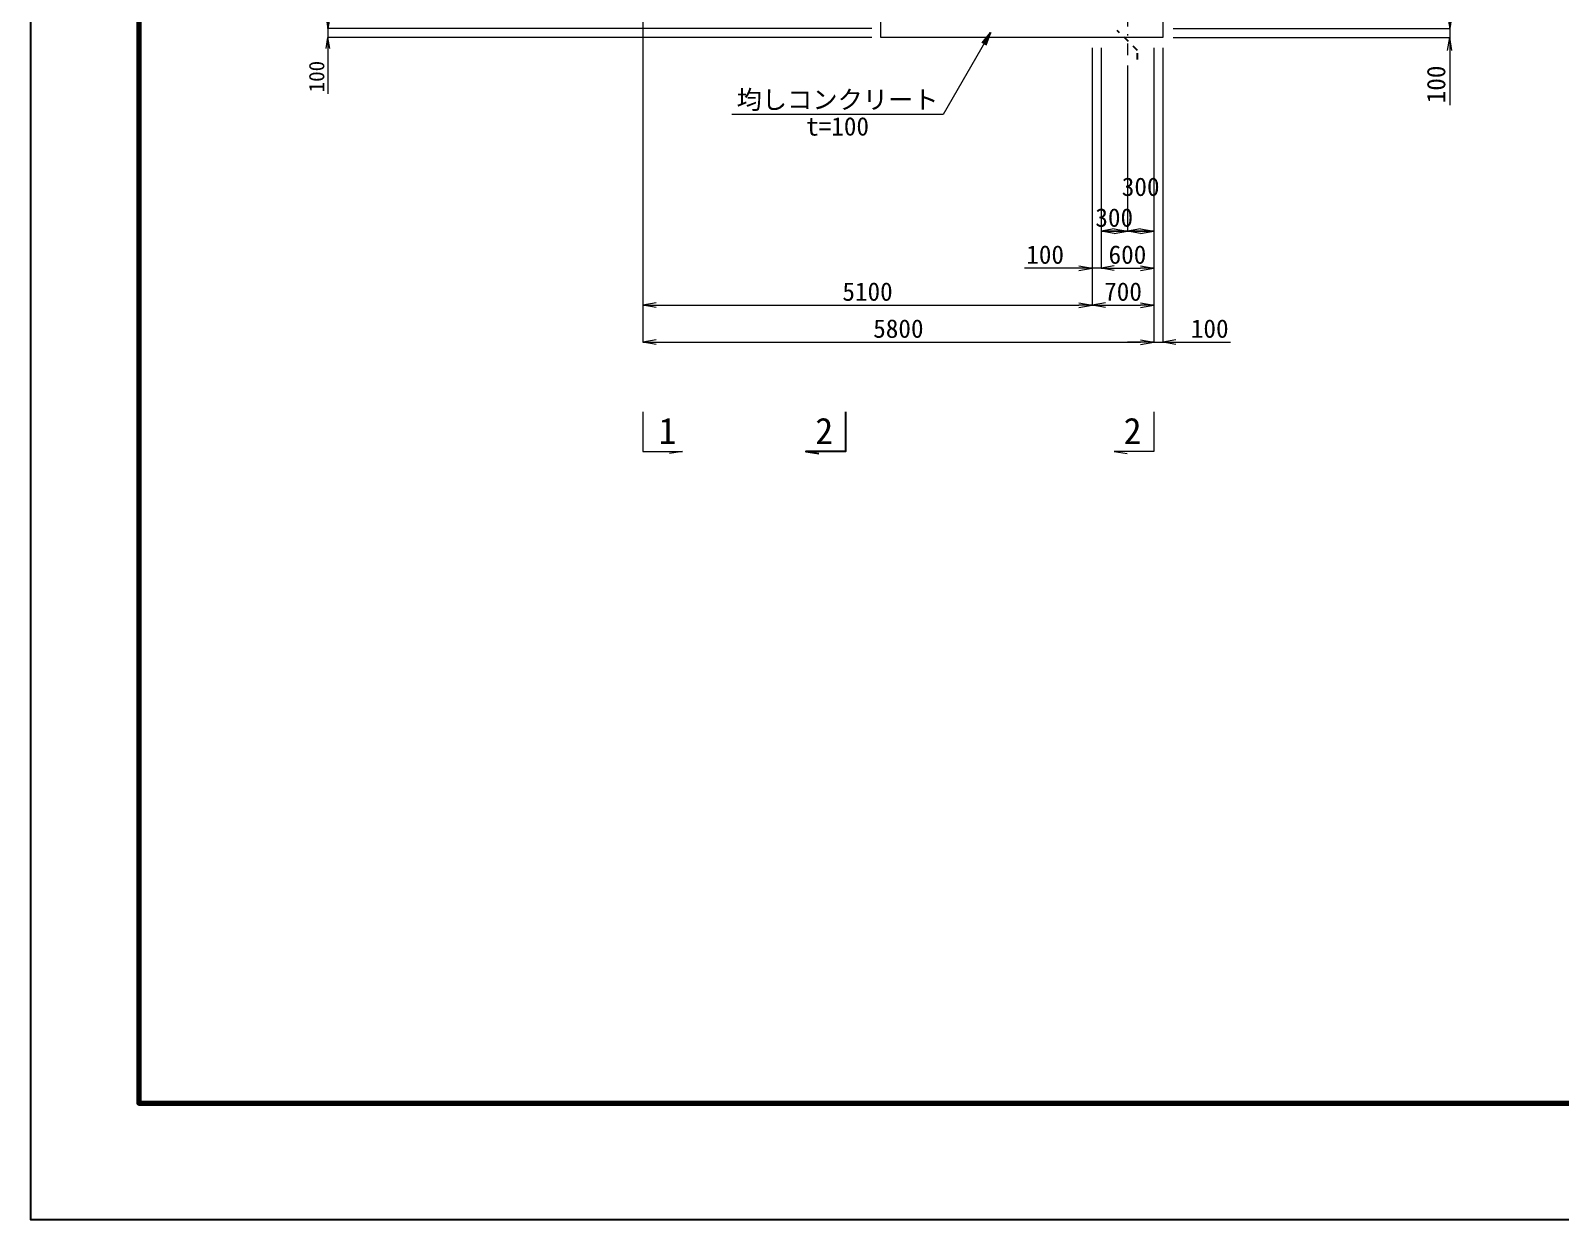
# Model space of a CAD drawing. Header units: millimetres. Extents: x 156724 to 226425, y -17820 to 17820.
# Drawn here: x 169470 to 186833, y -17820 to -4325 of the extents above; entities that cross this region are included whole.
import ezdxf
from ezdxf.enums import TextEntityAlignment as Align

# ---------------------------------------------------------------- set-up
doc = ezdxf.new("R2010")
doc.units = ezdxf.units.MM
doc.header["$LTSCALE"] = 60
doc.header["$PDSIZE"] = 300
doc.linetypes.add('SXF_一点短鎖線', pattern=[9.25, 6, -1.5, 0.25, -1.5])
doc.linetypes.add('SXF_跳び破線', pattern=[12, 6, -6])
doc.layers.get('Defpoints').update_dxf_attribs({"color": 151})
for name, color, linetype, lineweight in [('D-BMK', 2, 'SXF_一点短鎖線', 13), ('D-STR-DIM', 7, 'Continuous', 13), ('D-STR-HTXT', 7, 'Continuous', 13), ('D-STR-STR3', 4, 'Continuous', 25), ('D-STR-STR7', 3, 'Continuous', 13), ('D-STR-TXT', 7, 'Continuous', 13), ('D-TTL', 2, 'Continuous', 140)]:
    doc.layers.add(name, color=color, linetype=linetype, lineweight=lineweight)
doc.styles.add('MS ゴシック', font='MS Gothic.ttf')
doc.styles.add('ＭＳ ゴシック', font='MS Gothic.ttf')
doc.dimstyles.new('DIM-50', dxfattribs={"dimscale": 50, "dimtxt": 3.5, "dimasz": 2.5, "dimexe": 0, "dimexo": 2, "dimgap": 0.8, "dimtad": 1, "dimdec": 0, "dimzin": 0, "dimdsep": 46, "dimtxsty": 'MS ゴシック', "dimblk": 'OPEN', "dimcen": 0.1, "dimclrd": 256, "dimclre": 256, "dimclrt": 256, "dimaunit": 1, "dimadec": 4, "dimazin": 0, "dimtfac": 1, "dimtdec": 0, "dimtmove": 0, "dimatfit": 3, "dimldrblk": 'OPEN', "dimfxl": 1, "dimtolj": 1, "dimtzin": 0, "dimlwd": -1, "dimlwe": -1, "dimarcsym": 2})
doc.dimstyles.new('DIM-60', dxfattribs={"dimscale": 60, "dimtxt": 3.5, "dimasz": 2.5, "dimexe": 0, "dimexo": 2, "dimgap": 0.8, "dimtad": 1, "dimdec": 0, "dimzin": 0, "dimdsep": 46, "dimtxsty": 'MS ゴシック', "dimblk": 'OPEN', "dimcen": 0.1, "dimclrd": 256, "dimclre": 256, "dimclrt": 256, "dimaunit": 1, "dimadec": 4, "dimazin": 0, "dimtfac": 1, "dimtdec": 0, "dimtmove": 0, "dimatfit": 3, "dimldrblk": 'OPEN', "dimfxl": 1, "dimtolj": 1, "dimtzin": 0, "dimlwd": -1, "dimlwe": -1, "dimarcsym": 0})
doc.dimstyles.new('DIM-60-F', dxfattribs={"dimscale": 60, "dimtxt": 3.5, "dimasz": 2.5, "dimexe": 0, "dimexo": 2, "dimgap": 0.8, "dimtad": 1, "dimdec": 0, "dimzin": 0, "dimdsep": 46, "dimtxsty": 'MS ゴシック', "dimblk": 'OPEN', "dimcen": 0.1, "dimaunit": 1, "dimadec": 4, "dimazin": 0, "dimtfac": 1, "dimtdec": 0, "dimtmove": 2, "dimatfit": 3, "dimldrblk": 'OPEN', "dimfxl": 1, "dimtolj": 1, "dimtzin": 0, "dimlwd": -1, "dimlwe": -1, "dimarcsym": 2})

# ---------------------------------------------------------------- blocks, each defined once
blk = doc.blocks.new('_Open')
at = {"color": 0, "linetype": 'ByBlock', "lineweight": -2}
for p, q in [((-1, 0.17), (0, 0)), ((-1, -0.17), (0, 0)), ((0, 0), (-1, 0))]:
    blk.add_line(p, q, dxfattribs=at)
blk = doc.blocks.new('*D4')
at = {"layer": 'D-STR-DIM', "transparency": 16777216}
for p, q in [((172845, -4177), (172845, -4052)), ((179019, -4302), (172845, -4302)), ((172845, -4302), (172845, -4402)), ((179019, -4402), (172845, -4402)), ((172845, -4527), (172845, -5042))]:
    blk.add_line(p, q, dxfattribs=at)
at = {"layer": 'Defpoints', "color": 0, "transparency": 16777216}
for p in [(179119, -4302), (172845, -4402), (179119, -4402)]:
    blk.add_point(p, dxfattribs=at)
at = {"layer": 'D-STR-DIM', "transparency": 16777216, "xscale": 125, "yscale": 125, "zscale": 125}
for p, rotation in [((172845, -4302), 270), ((172845, -4402), 90)]:
    blk.add_blockref('_Open', p, dxfattribs=dict(at, rotation=rotation))
at = {"layer": 'D-STR-DIM', "transparency": 16777216, "insert": (172717, -4847), "char_height": 175, "attachment_point": 5, "rotation": 90, "style": 'MS ゴシック'}
blk.add_mtext('\\A1;100', dxfattribs=at)
blk = doc.blocks.new('*D21')
at = {"layer": 'D-STR-DIM', "color": 0, "transparency": 16777216}
for p, q in [((176419, -422), (176419, -7862)), ((182219, -4522), (182219, -7862)), ((176569, -7862), (182069, -7862))]:
    blk.add_line(p, q, dxfattribs=at)
at = {"layer": 'Defpoints', "color": 0, "transparency": 16777216}
for p in [(176419, -302), (182219, -4402), (182219, -7862)]:
    blk.add_point(p, dxfattribs=at)
at = {"layer": 'D-STR-DIM', "color": 0, "transparency": 16777216, "xscale": 150, "yscale": 150, "zscale": 150, "rotation": 180}
blk.add_blockref('_Open', (176419, -7862), dxfattribs=at)
at = {"layer": 'D-STR-DIM', "color": 0, "transparency": 16777216, "xscale": 150, "yscale": 150, "zscale": 150}
blk.add_blockref('_Open', (182219, -7862), dxfattribs=at)
at = {"layer": 'D-STR-DIM', "color": 0, "transparency": 16777216, "insert": (179319, -7709), "char_height": 210, "attachment_point": 5, "style": 'MS ゴシック'}
blk.add_mtext('\\A1;5800', dxfattribs=at)
blk = doc.blocks.new('*D14')
at = {"layer": 'D-STR-DIM', "color": 0, "transparency": 16777216}
for p, q in [((176419, -422), (176419, -7442)), ((181519, -4522), (181519, -7442)), ((176569, -7442), (181369, -7442))]:
    blk.add_line(p, q, dxfattribs=at)
at = {"layer": 'Defpoints', "color": 0, "transparency": 16777216}
for p in [(176419, -302), (181519, -4402), (181519, -7442)]:
    blk.add_point(p, dxfattribs=at)
at = {"layer": 'D-STR-DIM', "color": 0, "transparency": 16777216, "xscale": 150, "yscale": 150, "zscale": 150, "rotation": 180}
blk.add_blockref('_Open', (176419, -7442), dxfattribs=at)
at = {"layer": 'D-STR-DIM', "color": 0, "transparency": 16777216, "xscale": 150, "yscale": 150, "zscale": 150}
blk.add_blockref('_Open', (181519, -7442), dxfattribs=at)
at = {"layer": 'D-STR-DIM', "color": 0, "transparency": 16777216, "insert": (178969, -7289), "char_height": 210, "attachment_point": 5, "style": 'MS ゴシック'}
blk.add_mtext('\\A1;5100', dxfattribs=at)
blk = doc.blocks.new('*D15')
at = {"layer": 'D-STR-DIM', "color": 0, "transparency": 16777216}
for p, q in [((181519, -4522), (181519, -7442)), ((182219, -4522), (182219, -7442)), ((181669, -7442), (182069, -7442))]:
    blk.add_line(p, q, dxfattribs=at)
at = {"layer": 'Defpoints', "color": 0, "transparency": 16777216}
for p in [(181519, -4402), (182219, -4402), (182219, -7442)]:
    blk.add_point(p, dxfattribs=at)
at = {"layer": 'D-STR-DIM', "color": 0, "transparency": 16777216, "xscale": 150, "yscale": 150, "zscale": 150, "rotation": 180}
blk.add_blockref('_Open', (181519, -7442), dxfattribs=at)
at = {"layer": 'D-STR-DIM', "color": 0, "transparency": 16777216, "xscale": 150, "yscale": 150, "zscale": 150}
blk.add_blockref('_Open', (182219, -7442), dxfattribs=at)
at = {"layer": 'D-STR-DIM', "color": 0, "transparency": 16777216, "insert": (181869, -7289), "char_height": 210, "attachment_point": 5, "style": 'MS ゴシック'}
blk.add_mtext('\\A1;700', dxfattribs=at)
blk = doc.blocks.new('*D16')
at = {"layer": 'D-STR-DIM', "transparency": 16777216}
for p, q in [((182219, -4522), (182219, -7862)), ((182319, -4522), (182319, -7862)), ((182069, -7862), (181919, -7862)), ((182219, -7862), (182319, -7862)), ((182469, -7862), (183087, -7862))]:
    blk.add_line(p, q, dxfattribs=at)
at = {"layer": 'Defpoints', "color": 0, "transparency": 16777216}
for p in [(182219, -4402), (182319, -4402), (182319, -7862)]:
    blk.add_point(p, dxfattribs=at)
at = {"layer": 'D-STR-DIM', "transparency": 16777216, "xscale": 150, "yscale": 150, "zscale": 150}
blk.add_blockref('_Open', (182219, -7862), dxfattribs=at)
at = {"layer": 'D-STR-DIM', "transparency": 16777216, "xscale": 150, "yscale": 150, "zscale": 150, "rotation": 180}
blk.add_blockref('_Open', (182319, -7862), dxfattribs=at)
at = {"layer": 'D-STR-DIM', "transparency": 16777216, "insert": (182853, -7709), "char_height": 210, "attachment_point": 5, "style": 'MS ゴシック'}
blk.add_mtext('\\A1;100', dxfattribs=at)
blk = doc.blocks.new('*D17')
at = {"layer": 'D-STR-DIM', "color": 0, "transparency": 16777216}
for p, q in [((181619, -4522), (181619, -7022)), ((182219, -4522), (182219, -7022)), ((181769, -7022), (182069, -7022))]:
    blk.add_line(p, q, dxfattribs=at)
at = {"layer": 'Defpoints', "color": 0, "transparency": 16777216}
for p in [(181619, -4402), (182219, -4402), (182219, -7022)]:
    blk.add_point(p, dxfattribs=at)
at = {"layer": 'D-STR-DIM', "color": 0, "transparency": 16777216, "xscale": 150, "yscale": 150, "zscale": 150, "rotation": 180}
blk.add_blockref('_Open', (181619, -7022), dxfattribs=at)
at = {"layer": 'D-STR-DIM', "color": 0, "transparency": 16777216, "xscale": 150, "yscale": 150, "zscale": 150}
blk.add_blockref('_Open', (182219, -7022), dxfattribs=at)
at = {"layer": 'D-STR-DIM', "color": 0, "transparency": 16777216, "insert": (181919, -6869), "char_height": 210, "attachment_point": 5, "style": 'MS ゴシック'}
blk.add_mtext('\\A1;600', dxfattribs=at)
blk = doc.blocks.new('*D18')
at = {"layer": 'D-STR-DIM', "transparency": 16777216}
for p, q in [((181619, -4522), (181619, -7022)), ((181519, -6902), (181519, -7022)), ((181369, -7022), (180751, -7022)), ((181619, -7022), (181519, -7022)), ((181769, -7022), (181919, -7022))]:
    blk.add_line(p, q, dxfattribs=at)
at = {"layer": 'Defpoints', "color": 0, "transparency": 16777216}
for p in [(181619, -4402), (181519, -7022), (181519, -7022)]:
    blk.add_point(p, dxfattribs=at)
at = {"layer": 'D-STR-DIM', "transparency": 16777216, "xscale": 150, "yscale": 150, "zscale": 150}
blk.add_blockref('_Open', (181519, -7022), dxfattribs=at)
at = {"layer": 'D-STR-DIM', "transparency": 16777216, "xscale": 150, "yscale": 150, "zscale": 150, "rotation": 180}
blk.add_blockref('_Open', (181619, -7022), dxfattribs=at)
at = {"layer": 'D-STR-DIM', "transparency": 16777216, "insert": (180985, -6869), "char_height": 210, "attachment_point": 5, "style": 'MS ゴシック'}
blk.add_mtext('\\A1;100', dxfattribs=at)
blk = doc.blocks.new('*D19')
at = {"layer": 'D-STR-DIM', "color": 0, "transparency": 16777216}
for p, q in [((181619, -4522), (181619, -6602)), ((181919, -4722), (181919, -6602)), ((181619, -6602), (181919, -6602)), ((181769, -6602), (181619, -6602)), ((181769, -6602), (181919, -6602))]:
    blk.add_line(p, q, dxfattribs=at)
at = {"layer": 'Defpoints', "color": 0, "transparency": 16777216}
for p in [(181619, -4402), (181919, -4602), (181919, -6602)]:
    blk.add_point(p, dxfattribs=at)
at = {"layer": 'D-STR-DIM', "color": 0, "transparency": 16777216, "xscale": 150, "yscale": 150, "zscale": 150, "rotation": 180}
blk.add_blockref('_Open', (181619, -6602), dxfattribs=at)
at = {"layer": 'D-STR-DIM', "color": 0, "transparency": 16777216, "xscale": 150, "yscale": 150, "zscale": 150}
blk.add_blockref('_Open', (181919, -6602), dxfattribs=at)
at = {"layer": 'D-STR-DIM', "color": 0, "transparency": 16777216, "insert": (181769, -6449), "char_height": 210, "attachment_point": 5, "style": 'MS ゴシック'}
blk.add_mtext('\\A1;300', dxfattribs=at)
blk = doc.blocks.new('*D20')
at = {"layer": 'D-STR-DIM', "color": 0, "transparency": 16777216}
for p, q in [((182219, -4522), (182219, -6602)), ((181919, -4722), (181919, -6602)), ((181919, -6602), (182219, -6602)), ((182069, -6602), (181919, -6602)), ((182069, -6602), (182219, -6602))]:
    blk.add_line(p, q, dxfattribs=at)
at = {"layer": 'Defpoints', "color": 0, "transparency": 16777216}
for p in [(182219, -4402), (181919, -4602), (182219, -6602)]:
    blk.add_point(p, dxfattribs=at)
at = {"layer": 'D-STR-DIM', "color": 0, "transparency": 16777216, "xscale": 150, "yscale": 150, "zscale": 150, "rotation": 180}
blk.add_blockref('_Open', (181919, -6602), dxfattribs=at)
at = {"layer": 'D-STR-DIM', "color": 0, "transparency": 16777216, "xscale": 150, "yscale": 150, "zscale": 150}
blk.add_blockref('_Open', (182219, -6602), dxfattribs=at)
at = {"layer": 'D-STR-DIM', "color": 0, "transparency": 16777216, "insert": (182069, -6274), "char_height": 210, "attachment_point": 5, "style": 'MS ゴシック'}
blk.add_mtext('\\A1;300\\P ', dxfattribs=at)
blk = doc.blocks.new('*D26')
at = {"layer": 'D-STR-DIM', "transparency": 16777216}
for p, q in [((185577, -4152), (185577, -4002)), ((182439, -4302), (185577, -4302)), ((185577, -4302), (185577, -4402)), ((182439, -4402), (185577, -4402)), ((185577, -4552), (185577, -5170))]:
    blk.add_line(p, q, dxfattribs=at)
at = {"layer": 'Defpoints', "color": 0, "transparency": 16777216}
for p in [(182319, -4302), (182319, -4402), (185577, -4402)]:
    blk.add_point(p, dxfattribs=at)
at = {"layer": 'D-STR-DIM', "transparency": 16777216, "xscale": 150, "yscale": 150, "zscale": 150}
for p, rotation in [((185577, -4302), 270), ((185577, -4402), 90)]:
    blk.add_blockref('_Open', p, dxfattribs=dict(at, rotation=rotation))
at = {"layer": 'D-STR-DIM', "transparency": 16777216, "insert": (185424, -4936), "char_height": 210, "attachment_point": 5, "rotation": 90, "style": 'MS ゴシック'}
blk.add_mtext('\\A1;100', dxfattribs=at)

msp = doc.modelspace()

# ---------------------------------------------------------------- linework, layer by layer
at = {"layer": 'D-BMK', "linetype": 'SXF_一点短鎖線'}
msp.add_line((181919, 8847.9), (181919, -4602.1), dxfattribs=at)
at = {"layer": 'D-STR-HTXT'}
msp.add_line((179828.9, -5276.6), (177428.9, -5276.6), dxfattribs=at)
at = {"layer": 'D-STR-HTXT', "linetype": 'Continuous'}
for points in [[(176419, -8651.1), (176419, -9101.1), (176869, -9101.1), (176721.3, -9127.2)], [(182219, -8651.1), (182219, -9101.1), (181769, -9101.1), (181916.7, -9127.2)]]:
    msp.add_lwpolyline(points, dxfattribs=at)
at = {"layer": 'D-STR-STR3', "linetype": 'SXF_跳び破線', "ltscale": 0.2}
msp.add_lwpolyline([(182034, -4652.1), (182034, -4552.1), (181804, -4322.1)], dxfattribs=at)
at = {"layer": 'D-STR-STR7'}
msp.add_lwpolyline([(176419, 2997.9), (176419, 3097.9), (179119, 3097.9), (179119, 8597.9), (182319, 8597.9), (182319, -4402.1), (179119, -4402.1), (179119, 1097.9), (176419, 1097.9), (176419, 1197.9)], dxfattribs=at)
at = {"layer": 'D-TTL'}
msp.add_lwpolyline([(170699.5, 16500), (170699.5, -16500), (218699.5, -16500), (218699.5, 16500)], close=True, dxfattribs=at)
at = {"layer": 'Defpoints', "color": 1}
msp.add_lwpolyline([(169469.5, 17820), (169469.5, -17820), (219929.5, -17820), (219929.5, 17820)], close=True, dxfattribs=at)
at = {"layer": 'Defpoints', "linetype": 'Continuous'}
msp.add_lwpolyline([(178719, -8651.1), (178719, -9101.1), (178269, -9101.1), (178416.7, -9127.2)], dxfattribs=at)

# ---------------------------------------------------------------- texts
at = {"layer": 'D-STR-HTXT', "linetype": 'Continuous', "style": 'ＭＳ ゴシック'}
for s, p in [('1', (176699, -9019.4)), ('2', (181977.1, -9019.4))]:
    msp.add_text(s, height=300, dxfattribs=at).set_placement(p, align=Align.CENTER)
at = {"layer": 'D-STR-TXT', "style": 'MS ゴシック'}
msp.add_text('均しコンクリート', height=210, dxfattribs=at).set_placement((178628.9, -5276.6), align=Align.BOTTOM_CENTER)
msp.add_text('t=100', height=210, dxfattribs=at).set_placement((178628.9, -5306.6), align=Align.TOP_CENTER)
at = {"layer": 'Defpoints', "linetype": 'Continuous', "style": 'ＭＳ ゴシック'}
msp.add_text('2', height=300, dxfattribs=at).set_placement((178477.1, -9019.4), align=Align.CENTER)

# ---------------------------------------------------------------- dimensions: what is measured, and where the dimension line sits
at = {"layer": 'D-STR-DIM'}
for base, p1, p2, picture, middle in [((182219, -7862.2), (176419, -302.1), (182219, -4402.1), '*D21', (179319, -7709.2)), ((181519, -7442.2), (176419, -302.1), (181519, -4402.1), '*D14', (178969, -7289.2)), ((182219, -7442.2), (181519, -4402.1), (182219, -4402.1), '*D15', (181869, -7289.2)), ((181919, -6602.2), (181619, -4402.1), (181919, -4602.1), '*D19', (181769, -6449.2)), ((182219, -7022.2), (181619, -4402.1), (182219, -4402.1), '*D17', (181919, -6869.2))]:
    dim = msp.add_linear_dim(base=base, p1=p1, p2=p2, dimstyle='DIM-60-F', override={"dimtix": 1}, dxfattribs=at)
    dim.commit()
    dim.dimension.update_dxf_attribs({"geometry": picture, "text_midpoint": middle})
for base, p1, p2, dimstyle, picture, middle in [((172844.9, -4402.1), (179119, -4302.1), (179119, -4402.1), 'DIM-50', '*D4', (172844.9, -4847.1)), ((185577.2, -4402.1), (182319, -4302.1), (182319, -4402.1), 'DIM-60', '*D26', (185577.2, -4936.2))]:
    dim = msp.add_linear_dim(base=base, p1=p1, p2=p2, angle=90, dimstyle=dimstyle, dxfattribs=at)
    dim.commit()
    dim.dimension.update_dxf_attribs({"geometry": picture, "text_midpoint": middle, "dimtype": 160})
dim = msp.add_linear_dim(base=(181519, -7022.2), p1=(181619, -4402.1), p2=(181519, -7022.2), dimstyle='DIM-60', dxfattribs=at)
dim.commit()
dim.dimension.update_dxf_attribs({"geometry": '*D18', "text_midpoint": (180985, -6869.2)})
dim = msp.add_linear_dim(base=(182219, -6602.2), p1=(181919, -4602.1), p2=(182219, -4402.1), text='<>\\P ', dimstyle='DIM-60-F', override={"dimtix": 1}, dxfattribs=at)
dim.commit()
dim.dimension.update_dxf_attribs({"geometry": '*D20', "text_midpoint": (182069, -6274.2)})
dim = msp.add_linear_dim(base=(182319, -7862.2), p1=(182219, -4402.1), p2=(182319, -4402.1), dimstyle='DIM-60', dxfattribs=at)
dim.commit()
dim.dimension.update_dxf_attribs({"geometry": '*D16', "text_midpoint": (182853, -7862.2), "dimtype": 160})

# ---------------------------------------------------------------- leaders
at = {"layer": 'D-STR-HTXT'}
msp.add_leader([(180365.4, -4347.5), (179828.9, -5276.6)], dimstyle='DIM-60-F', override={"dimtad": 0}, dxfattribs=at)

doc.saveas('drawing.dxf')
